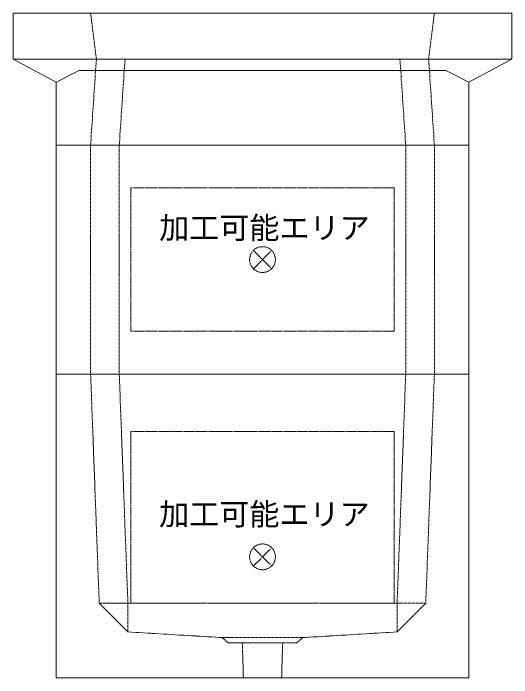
# Model space of a CAD drawing. Units: millimetres, scale not verified. Extents: x -2970 to 2970, y -2100 to 2100.
# Drawn here: x -465 to 405, y -1370 to -210 of the extents above; entities that cross this region are included whole.
import ezdxf
from ezdxf.enums import TextEntityAlignment as Align

# ---------------------------------------------------------------- set-up
doc = ezdxf.new("R2010")
doc.units = ezdxf.units.MM
doc.header["$LTSCALE"] = 10
doc.linetypes.add('LONG_DASHED1', pattern=[7, 6, -1])
doc.linetypes.add('LONG_DOUBLE_CHAIN', pattern=[21.8, 18, -1, 0.6, -0.6, 0.6, -1])
doc.layers.add('0-7_D-STR', color=7, linetype='LONG_DASHED1', lineweight=9)
doc.layers.add('0-9_D-STR-STR5', color=1, linetype='LONG_DOUBLE_CHAIN', lineweight=9)
doc.styles.add('ＭＳ ゴシック', font='')
doc.styles.get('ＭＳ ゴシック').set_extended_font_data('MS Gothic')

# ---------------------------------------------------------------- blocks, each defined once
blk = doc.blocks.new('A$C6FC61387')
at = {"layer": '0-7_D-STR', "linetype": 'Continuous'}
for p, q in [((-4350, 2300), (4350, 2300)), ((-4350, 1500), (-4350, 2300)), ((4350, 2300), (4350, 1500)), ((-4350, 1500), (4350, 1500)), ((-3600, 1100), (-4350, 1500)), ((3600, 1100), (4350, 1500)), ((-3600, 1100), (-3200, 1300)), ((-3200, 1300), (3200, 1300)), ((3600, 1100), (3200, 1300)), ((-3600, 0), (-3600, 1100)), ((3600, 1100), (3600, 0)), ((-3600, 0), (3600, 0))]:
    blk.add_line(p, q, dxfattribs=at)
at = {"layer": '0-7_D-STR'}
for p, q in [((-3000, 2300), (-2900, 1500)), ((3000, 2300), (2900, 1500)), ((-2900, 1500), (-3000, 0)), ((-2400, 1500), (-2500, 0)), ((2400, 1500), (2500, 0)), ((2900, 1500), (3000, 0))]:
    blk.add_line(p, q, dxfattribs=at)
blk = doc.blocks.new('A$C21260565')
at = {"layer": '0-7_D-STR', "linetype": 'Continuous'}
for p, q in [((-3600, -4000), (-3600, 0)), ((3600, -4000), (-3600, -4000))]:
    blk.add_line(p, q, dxfattribs=at)
at = {"layer": '0-7_D-STR'}
for p, q in [((-3000, 0), (-3000, -4000)), ((-2500, 0), (-2500, -4000)), ((2500, 0), (2500, -4000)), ((3000, 0), (3000, -4000))]:
    blk.add_line(p, q, dxfattribs=at)
at = {"layer": '0-7_D-STR', "linetype": 'Continuous'}
blk.add_lwpolyline([(3600, -4000), (3600, 0), (-3600, 0)], dxfattribs=at)
at = {"layer": '0-9_D-STR-STR5'}
for points in [[(2300, -750), (2300, -3250), (-2300, -3250)], [(2300, -750), (-2300, -750), (-2300, -3250)]]:
    blk.add_lwpolyline(points, dxfattribs=at)
blk = doc.blocks.new('A$C1C640AAB')
at = {"layer": '0-9_D-STR-STR5'}
for p, q in [((-159.1, -159.1), (159.1, 159.1)), ((-159.1, 159.1), (159.1, -159.1))]:
    blk.add_line(p, q, dxfattribs=at)
blk.add_circle((0, 0), 225, dxfattribs=at)
blk = doc.blocks.new('A$Cb2aef5af')
at = {"layer": '0-7_D-STR'}
blk.add_blockref('A$C21260565', (0, 0), dxfattribs=at)
at = {"layer": '0-9_D-STR-STR5'}
blk.add_blockref('A$C1C640AAB', (0, -2000), dxfattribs=at)
blk = doc.blocks.new('A$C2CAF1EE5')
at = {"layer": '0-7_D-STR', "linetype": 'Continuous'}
for p, q in [((-3600, -5300), (-3600, 0)), ((-3600, 0), (3600, 0)), ((3600, -5300), (3600, 0)), ((-3600, -5300), (3600, -5300))]:
    blk.add_line(p, q, dxfattribs=at)
at = {"layer": '0-7_D-STR'}
for p, q in [((-3000, 0), (-2850, -4000)), ((-2500, 0), (-2350, -4000)), ((2500, 0), (2350, -4000)), ((3000, 0), (2850, -4000)), ((-2350, -4500), (-2850, -4000)), ((-2850, -4000), (2850, -4000)), ((-2350, -4500), (-2350, -4000)), ((2350, -4500), (2850, -4000)), ((2350, -4500), (2350, -4000)), ((-2350, -4500), (-700, -4600)), ((2350, -4500), (700, -4600)), ((700, -4600), (-700, -4600)), ((-600, -4690), (-700, -4600)), ((600, -4690), (700, -4600)), ((600, -4690), (-600, -4690)), ((-333, -5300), (-352.5, -4690)), ((333, -5300), (352.5, -4690))]:
    blk.add_line(p, q, dxfattribs=at)
at = {"layer": '0-9_D-STR-STR5'}
for p, q in [((2300, -1000), (2300, -4000)), ((2300, -4000), (-2300, -4000))]:
    blk.add_line(p, q, dxfattribs=at)
blk.add_lwpolyline([(2300, -1000), (-2300, -1000), (-2300, -4000)], dxfattribs=at)
blk = doc.blocks.new('A$C6b52be97')
at = {"layer": '0-7_D-STR'}
blk.add_blockref('A$C2CAF1EE5', (0, 0), dxfattribs=at)
at = {"layer": '0-9_D-STR-STR5'}
blk.add_blockref('A$C1C640AAB', (0, -3190), dxfattribs=at)

msp = doc.modelspace()

# ---------------------------------------------------------------- block references
at = {"layer": '0-7_D-STR', "xscale": 0.1, "yscale": 0.1}
for name, p in [('A$C6FC61387', (-30, -440)), ('A$Cb2aef5af', (-30, -440)), ('A$C6b52be97', (-30, -840))]:
    msp.add_blockref(name, p, dxfattribs=at)

# ---------------------------------------------------------------- texts
at = {"layer": '0-9_D-STR-STR5', "style": 'ＭＳ ゴシック'}
for p in [(-210.48, -615.25), (-210.48, -1115.3)]:
    msp.add_text('加工可能エリア', height=38.49, dxfattribs=at).set_placement(p, align=Align.BOTTOM_LEFT)

doc.saveas('drawing.dxf')
